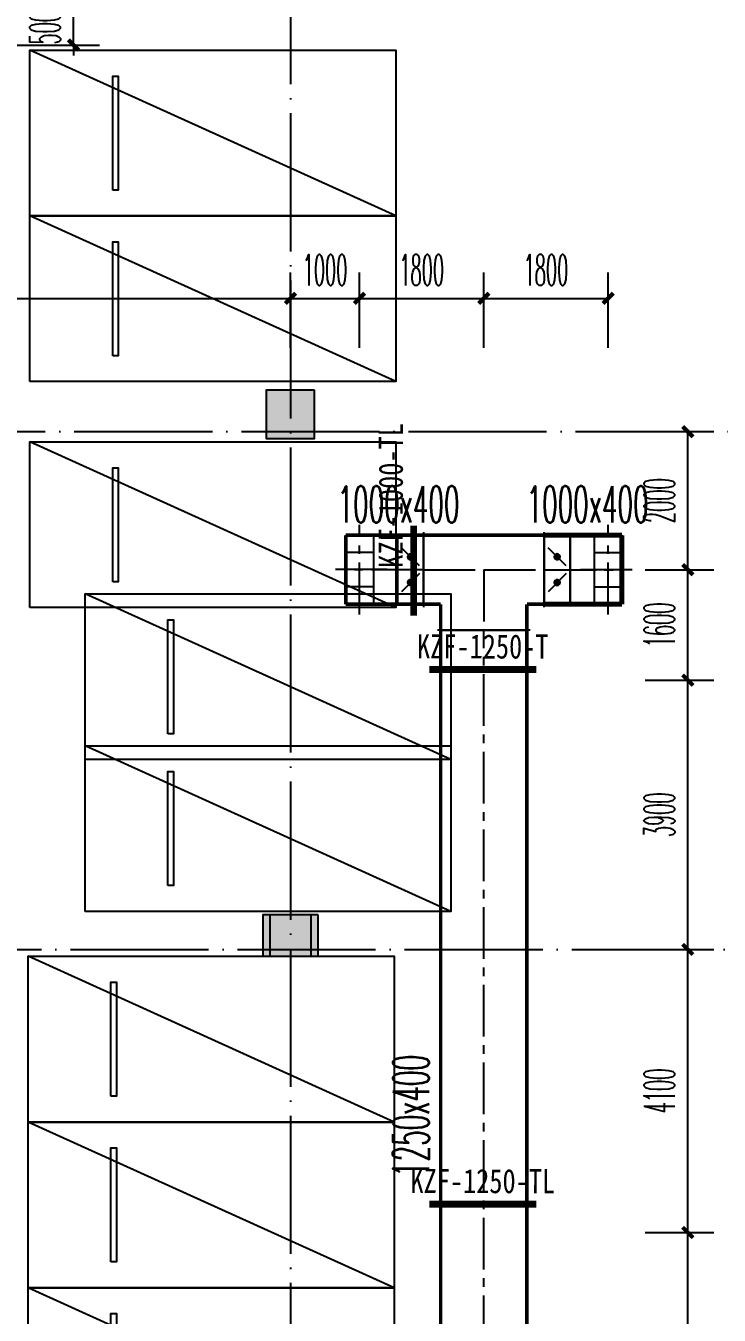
# Model space of a CAD drawing. Extents: x -888467 to -675969, y -675351 to -419232.
# Drawn here: x -786473 to -776429, y -480837 to -462161 of the extents above; entities that cross this region are included whole.
import ezdxf
from ezdxf.enums import TextEntityAlignment as Align

# ---------------------------------------------------------------- set-up
doc = ezdxf.new("R2010")
doc.units = 0
doc.header["$LTSCALE"] = 1000
doc.linetypes.add('CENTER2', pattern=[1.125, 0.75, -0.125, 0.125, -0.125])
doc.linetypes.add('DOTE', pattern=[2.42, 2, -0.2, 0.02, -0.2])
doc.layers.get('0').update_dxf_attribs({"linetype": 'CONTINUOUS'})
doc.layers.get('Defpoints').update_dxf_attribs({"linetype": 'CONTINUOUS'})
for name, color, linetype in [('A-Pkng-Bdry', 132, 'CONTINUOUS'), ('DOTE', 252, 'CONTINUOUS'), ('DUCT-送风中心线', 5, 'CENTER2'), ('DUCT-送风标注', 3, 'CONTINUOUS'), ('DUCT-送风法兰', 3, 'CONTINUOUS'), ('DUCT-送风管', 4, 'CONTINUOUS'), ('DUCT-送风管端线', 3, 'CONTINUOUS'), ('FK', 2, 'CONTINUOUS'), ('TH_DIM', 3, 'CONTINUOUS'), ('ZX', 1, 'CENTER2'), ('停车', 32, 'CONTINUOUS'), ('建筑层', 253, 'CONTINUOUS'), ('抗震支吊架', 2, 'CONTINUOUS'), ('结构柱子', 253, 'CONTINUOUS'), ('面积', 6, 'CONTINUOUS'), ('风阀', 3, 'CONTINUOUS')]:
    doc.layers.add(name, color=color, linetype=linetype)
doc.styles.add('_TCH_DIM_T3', font='simplex.shx', dxfattribs={"width": 0.423529, "bigfont": 'gbcbig.shx'})
doc.styles.add('hxd', font='simplex.shx', dxfattribs={"width": 0.5, "bigfont": 'gbcbig.shx'})
doc.styles.add('kzcad', font='', dxfattribs={"width": 0.8})
doc.styles.get('kzcad').set_extended_font_data('SimSun')
doc.dimstyles.new('_TCH_ARCH&&150', dxfattribs={"dimtxt": 446.25, "dimasz": 150, "dimexe": 375, "dimexo": 450, "dimgap": 189.375, "dimtad": 1, "dimdec": 0, "dimzin": 0, "dimdsep": 46, "dimtxsty": '_TCH_DIM_T3', "dimblk": 'ARCHTICK', "dimcen": 0.09, "dimclrt": 7, "dimazin": 2, "dimtfac": 1, "dimtdec": 0, "dimtix": 1, "dimtmove": 2, "dimatfit": 3, "dimfxl": 1, "dimtolj": 1, "dimtzin": 0, "dimarcsym": 0})

# ---------------------------------------------------------------- blocks, each defined once
blk = doc.blocks.new('ltcw')
at = {"layer": 'A-Pkng-Bdry', "color": 252}
blk.add_line((28605, 362729), (26205, 357429), dxfattribs=at)
for points in [[(28605, 357429), (26205, 357429), (26205, 362729), (28605, 362729)], [(28231, 358629), (26580, 358629), (26580, 358710), (28231, 358710)]]:
    blk.add_lwpolyline(points, close=True, dxfattribs=at)
blk = doc.blocks.new('A$C1260170F')
at = {"layer": 'FK'}
for p, q in [((200, 147), (200, 1147)), ((200, 1147), (600, 1147)), ((600, 147), (600, 1147)), ((200, 897), (600, 897)), ((200, 647), (600, 647)), ((200, 397), (600, 397)), ((600, 147), (200, 147))]:
    blk.add_line(p, q, dxfattribs=at)
at = {"layer": 'ZX', "color": 5}
for p, q in [((400, 1295), (400, 0)), ((0, 647), (800, 647))]:
    blk.add_line(p, q, dxfattribs=at)
blk = doc.blocks.new('00000556Cent')
at = {"color": 0, "linetype": 'ByBlock', "lineweight": -2}
for p, q in [((175, 75), (-175, 425)), ((175, -75), (-175, -425))]:
    blk.add_line(p, q, dxfattribs=at)
for centre, radius in [((0, 250), 55.4), ((0, 250), 37.5), ((0, 250), 26.8), ((0, -250), 55.4), ((0, -250), 37.5), ((0, -250), 26.8)]:
    blk.add_circle(centre, radius, dxfattribs=at)
blk = doc.blocks.new('00000556Body')
at = {"color": 0, "linetype": 'ByBlock', "lineweight": -2}
for p, q in [((250, 500), (-250, 500)), ((-250, -500), (-250, 500)), ((250, -500), (250, 500)), ((-250, -500), (250, -500))]:
    blk.add_line(p, q, dxfattribs=at)
blk = doc.blocks.new('A$C7F9B6DC1')
at = {"layer": '风阀', "ltscale": 1000}
for p, q in [((80, -60, -1200), (-80, -60, -1200)), ((-80, -60, -1200), (80, -60, -1200))]:
    blk.add_line(p, q, dxfattribs=at)
at = {"layer": '风阀', "ltscale": 1000, "xscale": 0.1200000001117587, "zscale": 0.3999999999996362, "rotation": 270}
for name, yscale in [('00000556Body', 0.1600000001490116), ('00000556Cent', 0.1200000001117587)]:
    blk.add_blockref(name, (0, -30), dxfattribs=dict(at, yscale=yscale))
blk = doc.blocks.new('A$C2B1B7B0A')
at = {"layer": '结构柱子'}
h = blk.add_hatch(color=253, dxfattribs=at)
h.dxf.hatch_style = 1
h.paths.add_polyline_path([(74350, 32900), (73650, 32900), (73650, 32200), (74350, 32200)])
h = blk.add_hatch(color=253, dxfattribs=at)
h.dxf.hatch_style = 1
h.paths.add_polyline_path([(74400, 25302), (73600, 25300), (73600, 24700), (74400, 24702)])
at = {"layer": '结构柱子', "color": 253}
for points in [[(74350, 32900), (73650, 32900), (73650, 32200), (74350, 32200)], [(74400, 25302), (73600, 25300), (73600, 24700), (74400, 24702)]]:
    blk.add_lwpolyline(points, close=True, dxfattribs=at)
blk = doc.blocks.new('_ArchTick')
at = {"color": 0, "linetype": 'ByBlock', "const_width": 0.4}
blk.add_lwpolyline([(-0.5, -0.5), (0.5, 0.5)], dxfattribs=at)
blk = doc.blocks.new('*D504')
at = {"layer": 'Defpoints', "color": 0, "transparency": 16777216}
for p in [(-787467, -461939), (-785782, -461939), (-787467, -462439)]:
    blk.add_point(p, dxfattribs=at)
at = {"layer": 'TH_DIM', "color": 0, "lineweight": -2, "transparency": 16777216}
for p, q in [((-785782, -461939), (-785782, -461789)), ((-787017, -461939), (-785407, -461939)), ((-785782, -462439), (-785782, -461939)), ((-787017, -462439), (-785407, -462439)), ((-785782, -462439), (-785782, -462589))]:
    blk.add_line(p, q, dxfattribs=at)
at = {"layer": 'TH_DIM', "color": 0, "lineweight": -2, "transparency": 16777216, "xscale": 150, "yscale": 150, "zscale": 150}
for p, rotation in [((-785782, -461939), 270), ((-785782, -462439), 90)]:
    blk.add_blockref('_ArchTick', p, dxfattribs=dict(at, rotation=rotation))
at = {"layer": 'TH_DIM', "color": 7, "transparency": 16777216, "insert": (-786195, -462189), "char_height": 446.2, "attachment_point": 5, "rotation": 90, "style": '_TCH_DIM_T3'}
blk.add_mtext('\\A1;500', dxfattribs=at)
blk = doc.blocks.new('*D537')
at = {"layer": 'Defpoints', "color": 0, "transparency": 16777216}
for p in [(-778039, -466109), (-779839, -467276), (-778039, -467276)]:
    blk.add_point(p, dxfattribs=at)
at = {"layer": 'TH_DIM', "color": 0, "lineweight": -2, "transparency": 16777216}
for p, q in [((-779839, -466826), (-779839, -465734)), ((-778039, -466826), (-778039, -465734)), ((-779839, -466109), (-778039, -466109))]:
    blk.add_line(p, q, dxfattribs=at)
at = {"layer": 'TH_DIM', "color": 0, "lineweight": -2, "transparency": 16777216, "xscale": 150, "yscale": 150, "zscale": 150, "rotation": 180}
blk.add_blockref('_ArchTick', (-779839, -466109), dxfattribs=at)
at = {"layer": 'TH_DIM', "color": 0, "lineweight": -2, "transparency": 16777216, "xscale": 150, "yscale": 150, "zscale": 150}
blk.add_blockref('_ArchTick', (-778039, -466109), dxfattribs=at)
at = {"layer": 'TH_DIM', "color": 7, "transparency": 16777216, "insert": (-778939, -465697), "char_height": 446.2, "attachment_point": 5, "style": '_TCH_DIM_T3'}
blk.add_mtext('\\A1;1800', dxfattribs=at)
blk = doc.blocks.new('*D538')
at = {"layer": 'Defpoints', "color": 0, "transparency": 16777216}
for p in [(-779839, -466109), (-781639, -467276), (-779839, -467276)]:
    blk.add_point(p, dxfattribs=at)
at = {"layer": 'TH_DIM', "color": 0, "lineweight": -2, "transparency": 16777216}
for p, q in [((-781639, -466826), (-781639, -465734)), ((-779839, -466826), (-779839, -465734)), ((-781639, -466109), (-779839, -466109))]:
    blk.add_line(p, q, dxfattribs=at)
at = {"layer": 'TH_DIM', "color": 0, "lineweight": -2, "transparency": 16777216, "xscale": 150, "yscale": 150, "zscale": 150, "rotation": 180}
blk.add_blockref('_ArchTick', (-781639, -466109), dxfattribs=at)
at = {"layer": 'TH_DIM', "color": 0, "lineweight": -2, "transparency": 16777216, "xscale": 150, "yscale": 150, "zscale": 150}
blk.add_blockref('_ArchTick', (-779839, -466109), dxfattribs=at)
at = {"layer": 'TH_DIM', "color": 7, "transparency": 16777216, "insert": (-780739, -465697), "char_height": 446.2, "attachment_point": 5, "style": '_TCH_DIM_T3'}
blk.add_mtext('\\A1;1800', dxfattribs=at)
blk = doc.blocks.new('*D539')
at = {"layer": 'Defpoints', "color": 0, "transparency": 16777216}
for p in [(-781639, -466109), (-782639, -467276), (-781639, -467276)]:
    blk.add_point(p, dxfattribs=at)
at = {"layer": 'TH_DIM', "color": 0, "lineweight": -2, "transparency": 16777216}
for p, q in [((-782639, -466826), (-782639, -465734)), ((-781639, -466826), (-781639, -465734)), ((-782639, -466109), (-781639, -466109))]:
    blk.add_line(p, q, dxfattribs=at)
at = {"layer": 'TH_DIM', "color": 0, "lineweight": -2, "transparency": 16777216, "xscale": 150, "yscale": 150, "zscale": 150, "rotation": 180}
blk.add_blockref('_ArchTick', (-782639, -466109), dxfattribs=at)
at = {"layer": 'TH_DIM', "color": 0, "lineweight": -2, "transparency": 16777216, "xscale": 150, "yscale": 150, "zscale": 150}
blk.add_blockref('_ArchTick', (-781639, -466109), dxfattribs=at)
at = {"layer": 'TH_DIM', "color": 7, "transparency": 16777216, "insert": (-782139, -465697), "char_height": 446.2, "attachment_point": 5, "style": '_TCH_DIM_T3'}
blk.add_mtext('\\A1;1000', dxfattribs=at)
blk = doc.blocks.new('*D540')
at = {"layer": 'Defpoints', "color": 0, "transparency": 16777216}
for p in [(-782639, -466109), (-791639, -467276), (-782639, -467276)]:
    blk.add_point(p, dxfattribs=at)
at = {"layer": 'TH_DIM', "color": 0, "lineweight": -2, "transparency": 16777216}
for p, q in [((-791639, -466826), (-791639, -465734)), ((-782639, -466826), (-782639, -465734)), ((-791639, -466109), (-782639, -466109))]:
    blk.add_line(p, q, dxfattribs=at)
at = {"layer": 'TH_DIM', "color": 0, "lineweight": -2, "transparency": 16777216, "xscale": 150, "yscale": 150, "zscale": 150, "rotation": 180}
blk.add_blockref('_ArchTick', (-791639, -466109), dxfattribs=at)
at = {"layer": 'TH_DIM', "color": 0, "lineweight": -2, "transparency": 16777216, "xscale": 150, "yscale": 150, "zscale": 150}
blk.add_blockref('_ArchTick', (-782639, -466109), dxfattribs=at)
at = {"layer": 'TH_DIM', "color": 7, "transparency": 16777216, "insert": (-787139, -465697), "char_height": 446.2, "attachment_point": 5, "style": '_TCH_DIM_T3'}
blk.add_mtext('\\A1;9000', dxfattribs=at)
blk = doc.blocks.new('*D574')
at = {"layer": 'Defpoints', "color": 0, "transparency": 16777216}
for p in [(-777954, -479639), (-776884, -479639), (-777954, -483339)]:
    blk.add_point(p, dxfattribs=at)
at = {"layer": 'TH_DIM', "color": 0, "lineweight": -2, "transparency": 16777216}
for p, q in [((-777504, -479639), (-776509, -479639)), ((-776884, -483339), (-776884, -479639)), ((-777504, -483339), (-776509, -483339))]:
    blk.add_line(p, q, dxfattribs=at)
at = {"layer": 'TH_DIM', "color": 0, "lineweight": -2, "transparency": 16777216, "xscale": 150, "yscale": 150, "zscale": 150}
for p, rotation in [((-776884, -479639), 90), ((-776884, -483339), 270)]:
    blk.add_blockref('_ArchTick', p, dxfattribs=dict(at, rotation=rotation))
at = {"layer": 'TH_DIM', "color": 7, "transparency": 16777216, "insert": (-777296, -481489), "char_height": 446.2, "attachment_point": 5, "rotation": 90, "style": '_TCH_DIM_T3'}
blk.add_mtext('\\A1;3700', dxfattribs=at)
blk = doc.blocks.new('*D575')
at = {"layer": 'Defpoints', "color": 0, "transparency": 16777216}
for p in [(-777954, -475539), (-776884, -475539), (-777954, -479639)]:
    blk.add_point(p, dxfattribs=at)
at = {"layer": 'TH_DIM', "color": 0, "lineweight": -2, "transparency": 16777216}
for p, q in [((-777504, -475539), (-776509, -475539)), ((-776884, -479639), (-776884, -475539)), ((-777504, -479639), (-776509, -479639))]:
    blk.add_line(p, q, dxfattribs=at)
at = {"layer": 'TH_DIM', "color": 0, "lineweight": -2, "transparency": 16777216, "xscale": 150, "yscale": 150, "zscale": 150}
for p, rotation in [((-776884, -475539), 90), ((-776884, -479639), 270)]:
    blk.add_blockref('_ArchTick', p, dxfattribs=dict(at, rotation=rotation))
at = {"layer": 'TH_DIM', "color": 7, "transparency": 16777216, "insert": (-777296, -477589), "char_height": 446.2, "attachment_point": 5, "rotation": 90, "style": '_TCH_DIM_T3'}
blk.add_mtext('\\A1;4100', dxfattribs=at)
blk = doc.blocks.new('*D576')
at = {"layer": 'Defpoints', "color": 0, "transparency": 16777216}
for p in [(-777954, -471639), (-776884, -471639), (-777954, -475539)]:
    blk.add_point(p, dxfattribs=at)
at = {"layer": 'TH_DIM', "color": 0, "lineweight": -2, "transparency": 16777216}
for p, q in [((-777504, -471639), (-776509, -471639)), ((-776884, -475539), (-776884, -471639)), ((-777504, -475539), (-776509, -475539))]:
    blk.add_line(p, q, dxfattribs=at)
at = {"layer": 'TH_DIM', "color": 0, "lineweight": -2, "transparency": 16777216, "xscale": 150, "yscale": 150, "zscale": 150}
for p, rotation in [((-776884, -471639), 90), ((-776884, -475539), 270)]:
    blk.add_blockref('_ArchTick', p, dxfattribs=dict(at, rotation=rotation))
at = {"layer": 'TH_DIM', "color": 7, "transparency": 16777216, "insert": (-777296, -473589), "char_height": 446.2, "attachment_point": 5, "rotation": 90, "style": '_TCH_DIM_T3'}
blk.add_mtext('\\A1;3900', dxfattribs=at)
blk = doc.blocks.new('*D577')
at = {"layer": 'Defpoints', "color": 0, "transparency": 16777216}
for p in [(-777954, -470039), (-776884, -470039), (-777954, -471639)]:
    blk.add_point(p, dxfattribs=at)
at = {"layer": 'TH_DIM', "color": 0, "lineweight": -2, "transparency": 16777216}
for p, q in [((-777504, -470039), (-776509, -470039)), ((-776884, -471639), (-776884, -470039)), ((-777504, -471639), (-776509, -471639))]:
    blk.add_line(p, q, dxfattribs=at)
at = {"layer": 'TH_DIM', "color": 0, "lineweight": -2, "transparency": 16777216, "xscale": 150, "yscale": 150, "zscale": 150}
for p, rotation in [((-776884, -470039), 90), ((-776884, -471639), 270)]:
    blk.add_blockref('_ArchTick', p, dxfattribs=dict(at, rotation=rotation))
at = {"layer": 'TH_DIM', "color": 7, "transparency": 16777216, "insert": (-777296, -470839), "char_height": 446.2, "attachment_point": 5, "rotation": 90, "style": '_TCH_DIM_T3'}
blk.add_mtext('\\A1;1600', dxfattribs=at)
blk = doc.blocks.new('*D578')
at = {"layer": 'Defpoints', "color": 0, "transparency": 16777216}
for p in [(-777954, -468039), (-776884, -468039), (-777954, -470039)]:
    blk.add_point(p, dxfattribs=at)
at = {"layer": 'TH_DIM', "color": 0, "lineweight": -2, "transparency": 16777216}
for p, q in [((-777504, -468039), (-776509, -468039)), ((-776884, -470039), (-776884, -468039)), ((-777504, -470039), (-776509, -470039))]:
    blk.add_line(p, q, dxfattribs=at)
at = {"layer": 'TH_DIM', "color": 0, "lineweight": -2, "transparency": 16777216, "xscale": 150, "yscale": 150, "zscale": 150}
for p, rotation in [((-776884, -468039), 90), ((-776884, -470039), 270)]:
    blk.add_blockref('_ArchTick', p, dxfattribs=dict(at, rotation=rotation))
at = {"layer": 'TH_DIM', "color": 7, "transparency": 16777216, "insert": (-777296, -469039), "char_height": 446.2, "attachment_point": 5, "rotation": 90, "style": '_TCH_DIM_T3'}
blk.add_mtext('\\A1;2000', dxfattribs=at)

msp = doc.modelspace()

# ---------------------------------------------------------------- hatches: boundary and pattern name
at = {"layer": '建筑层'}
h = msp.add_hatch(color=253, dxfattribs=at)
h.dxf.hatch_style = 1
h.paths.add_polyline_path([(-782289.1, -467438.7), (-782989.1, -467438.7), (-782989.1, -468138.7), (-782289.1, -468138.7)])
h = msp.add_hatch(color=253, dxfattribs=at)
h.dxf.hatch_style = 1
h.paths.add_polyline_path([(-782339.1, -475038.7), (-782939.1, -475038.7), (-782939.1, -475638.7), (-782339.1, -475638.7)])

# ---------------------------------------------------------------- linework, layer by layer
at = {"layer": 'DOTE', "linetype": 'DOTE'}
for p, q in [((-782639.1, -448908.1), (-782639.1, -497433.1)), ((-826910.2, -468038.7), (-748174.2, -468038.7)), ((-860846.2, -475538.7), (-713239.1, -475538.7))]:
    msp.add_line(p, q, dxfattribs=at)
at = {"layer": 'DUCT-送风中心线'}
for p, q in [((-780714.3, -470038.7), (-781839.1, -470038.7)), ((-780714.1, -470038.7), (-779839.1, -470038.7)), ((-779839.1, -470038.7), (-778964.1, -470038.7)), ((-779839.1, -470038.7), (-779839.1, -470913.7)), ((-778963.9, -470038.7), (-777839.1, -470038.7)), ((-779839.1, -483551), (-779839.1, -470913.9))]:
    msp.add_line(p, q, dxfattribs=at)
at = {"layer": 'DUCT-送风法兰'}
for p, q in [((-780714.2, -469493.7), (-780714.2, -470583.7)), ((-778964, -470583.7), (-778964, -469493.7)), ((-779169.1, -470913.8), (-780509.1, -470913.8))]:
    msp.add_line(p, q, dxfattribs=at)
at = {"layer": 'DUCT-送风管'}
for points, const_width in [([(-780714.3, -469538.7), (-781839.1, -469538.7)], 52.5), ([(-781839.1, -469538.7), (-781839.1, -470538.7)], 52.5), ([(-778964.1, -469538.7), (-780714.1, -469538.7)], 52.5), ([(-777839.1, -469538.7), (-778963.9, -469538.7)], 75), ([(-777839.1, -470538.7), (-777839.1, -469538.7)], 75), ([(-781839.1, -470538.7), (-780714.3, -470538.7)], 52.5), ([(-780714.1, -470538.7), (-780464.1, -470538.7)], 52.5), ([(-780464.1, -470538.7), (-780464.1, -470913.7)], 52.5), ([(-779214.1, -470913.7), (-779214.1, -470538.7)], 52.5), ([(-779214.1, -470538.7), (-778964.1, -470538.7)], 52.5), ([(-778963.9, -470538.7), (-777839.1, -470538.7)], 75), ([(-780464.1, -470913.9), (-780464.1, -483551)], 52.5), ([(-779214.1, -483551), (-779214.1, -470913.9)], 52.5)]:
    msp.add_lwpolyline(points, dxfattribs=dict(at, const_width=const_width))
at = {"layer": 'DUCT-送风管端线'}
for p, q in [((-780714.3, -470538.7), (-780714.3, -469538.7)), ((-780714.1, -469538.7), (-780714.1, -470538.7)), ((-778964.1, -470538.7), (-778964.1, -469538.7)), ((-778963.9, -469538.7), (-778963.9, -470538.7)), ((-780464.1, -470913.7), (-779214.1, -470913.7)), ((-779214.1, -470913.9), (-780464.1, -470913.9))]:
    msp.add_line(p, q, dxfattribs=at)
at = {"layer": '建筑层', "color": 253}
for points in [[(-782289.1, -467438.7), (-782989.1, -467438.7), (-782989.1, -468138.7), (-782289.1, -468138.7)], [(-782339.1, -475038.7), (-782939.1, -475038.7), (-782939.1, -475638.7), (-782339.1, -475638.7)]]:
    msp.add_lwpolyline(points, close=True, dxfattribs=at)
at = {"layer": '抗震支吊架', "color": 2, "const_width": 100}
for points in [[(-780854.4, -470703.1), (-780854.4, -469403.1)], [(-780629.2, -471485.1), (-779079.2, -471485.1)], [(-780629.2, -479228.7), (-779079.2, -479228.7)]]:
    msp.add_lwpolyline(points, dxfattribs=at)

# ---------------------------------------------------------------- block references
msp.add_blockref('A$C2B1B7B0A', (-856639.1, -500338.7))
at = {"layer": '停车'}
for p, rotation in [((-1143843.6, -436309), 269.9999926325012), ((-1143843.6, -438709), 269.9999926325012), ((-1143843.6, -441983.5), 270), ((-1143043.6, -444183.5), 270), ((-1143043.6, -446383.5), 270), ((-1143868.6, -449433.5), 270), ((-1143868.6, -451833.5), 270), ((-1143868.6, -454233.5), 270)]:
    msp.add_blockref('ltcw', p, dxfattribs=dict(at, rotation=rotation))
at = {"layer": '面积', "rotation": 180}
msp.add_blockref('A$C1260170F', (-781239.1, -469391.3, 0), dxfattribs=at)
at = {"layer": '面积', "xscale": -1, "rotation": 180}
msp.add_blockref('A$C1260170F', (-778439.1, -469391.3, 0), dxfattribs=at)
at = {"layer": '风阀', "ltscale": 1000, "xscale": -6.245994567871094, "yscale": 6.246033310890198, "zscale": 6.246034263958791, "rotation": 90}
for p in [(-781089.5, -470038.7, -1000), (-778963.9, -470038.7, -3000)]:
    msp.add_blockref('A$C7F9B6DC1', p, dxfattribs=at)

# ---------------------------------------------------------------- texts
at = {"layer": 'DUCT-送风标注', "color": 3, "style": 'hxd', "width": 0.5}
for p in [(-781957.6, -469354.9, 0), (-779219.1, -469354.9)]:
    msp.add_text('1000x400', height=525, dxfattribs=at).set_placement(p)
msp.add_text('1250x400', height=525, rotation=90, dxfattribs=at).set_placement((-780632.1, -478834.1, 3000))
at = {"layer": '抗震支吊架', "color": 2, "style": 'kzcad', "width": 0.8}
for s, rotation, p in [('KZF-1000-TL', 89.88539, (-781012.2, -468964.2)), ('KZF-1250-T', 359.88539, (-779854.2, -471325.1)), ('KZF-1250-TL', 359.88539, (-779854.2, -479068.7))]:
    msp.add_text(s, height=350, rotation=rotation, dxfattribs=at).set_placement(p, align=Align.CENTER)

# ---------------------------------------------------------------- dimensions: what is measured, and where the dimension line sits
at = {"layer": 'TH_DIM'}
dim = msp.add_aligned_dim(p1=(-787467.4, -462438.7), p2=(-787467.4, -461938.7), distance=-1685.3, dimstyle='_TCH_ARCH&&150', dxfattribs=at)
dim.commit()
dim.dimension.update_dxf_attribs({"geometry": '*D504', "text_midpoint": (-786194.7, -462188.7)})
at = {"layer": 'TH_DIM', "color": 3}
for p1, p2, distance, picture, middle in [((-791639.1, -467275.7), (-782639.1, -467275.7), 1166.2, '*D540', (-787139.1, -465697)), ((-782639.1, -467275.7), (-781639.1, -467275.7), 1166.2, '*D539', (-782139.1, -465697)), ((-781639.1, -467275.7), (-779839.1, -467275.7), 1166.2, '*D538', (-780739.1, -465697)), ((-779839.1, -467275.7), (-778039.1, -467275.7), 1166.2, '*D537', (-778939.1, -465697)), ((-777954.3, -470038.7), (-777954.3, -468038.7), -1070.7, '*D578', (-777296.1, -469038.7)), ((-777954.3, -471638.7), (-777954.3, -470038.7), -1070.7, '*D577', (-777296.1, -470838.7)), ((-777954.3, -475538.7), (-777954.3, -471638.7), -1070.7, '*D576', (-777296.1, -473588.7)), ((-777954.3, -479638.7), (-777954.3, -475538.7), -1070.7, '*D575', (-777296.1, -477588.7)), ((-777954.3, -483338.7), (-777954.3, -479638.7), -1070.7, '*D574', (-777296.1, -481488.7))]:
    dim = msp.add_aligned_dim(p1=p1, p2=p2, distance=distance, dimstyle='_TCH_ARCH&&150', dxfattribs=at)
    dim.commit()
    dim.dimension.update_dxf_attribs({"geometry": picture, "text_midpoint": middle})

doc.saveas('drawing.dxf')
